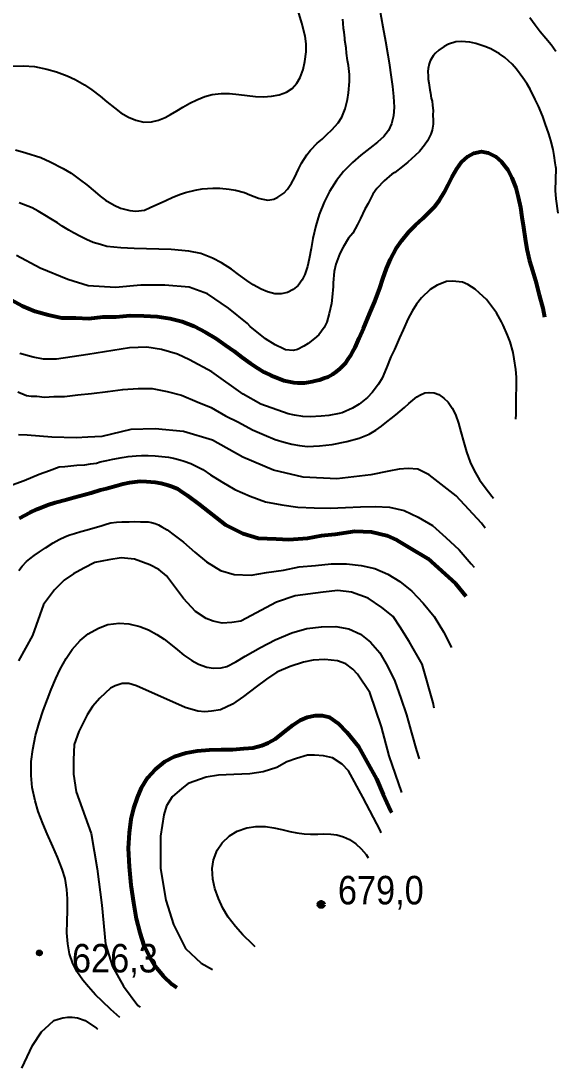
# Model space of a CAD drawing. Header units: metres. Extents: x 547833 to 556102, y 1844799 to 1850994.
# Drawn here: x 555344 to 555665, y 1845958 to 1846583 of the extents above; entities that cross this region are included whole.
import ezdxf

# ---------------------------------------------------------------- set-up
doc = ezdxf.new("R2010")
doc.units = ezdxf.units.M
doc.header["$LTSCALE"] = 6.8
for name, color, linetype, lineweight in [('1', 7, 'Continuous', 25), ('2', 7, 'Continuous', 53), ('5', 7, 'Continuous', 13)]:
    doc.layers.add(name, color=color, linetype=linetype, lineweight=lineweight)

msp = doc.modelspace()

# ---------------------------------------------------------------- hatches: boundary and pattern name
at = {"layer": '5'}
for points in [[(555524.69, 1846055.86, 1), (555521.69, 1846055.86, 1)], [(555356.59, 1846026.9, 1), (555353.59, 1846026.9, 1)]]:
    msp.add_hatch(color=256, dxfattribs=at).paths.add_polyline_path(points)

# ---------------------------------------------------------------- linework, layer by layer
at = {"layer": '1'}
for points in [[(555558.01, 1846590.41), (555560.04, 1846579.17), (555561.54, 1846570.74), (555562.96, 1846562.49), (555563.94, 1846556.4), (555564.82, 1846550.57), (555565.78, 1846543.64), (555566.42, 1846537.66), (555566.68, 1846531.27), (555566.28, 1846526.19), (555565.15, 1846521.3), (555563.36, 1846517.52), (555560.55, 1846513.85), (555556.8, 1846510.42), (555552.17, 1846506.8), (555546.83, 1846502.65), (555541.79, 1846498.34), (555536.61, 1846492.97), (555532.41, 1846487.65), (555528.16, 1846480.97), (555524.96, 1846474.73), (555522, 1846467.29), (555520.01, 1846460.61), (555518.26, 1846453.08), (555517.16, 1846447.09), (555515.97, 1846440.8), (555515, 1846436.34), (555513.52, 1846431.62), (555511.87, 1846428.3), (555509.39, 1846424.88), (555506.52, 1846422.59), (555503.07, 1846420.82), (555499.25, 1846420.08), (555495.45, 1846420.09), (555491.21, 1846421.11), (555487.32, 1846422.75), (555482.67, 1846425.36), (555478.76, 1846428.02), (555473.84, 1846431.58), (555469.63, 1846434.71), (555463.82, 1846438.44), (555458.38, 1846441.31), (555451.32, 1846444.03), (555444.16, 1846445.49), (555433.65, 1846446.43), (555411.52, 1846447.05), (555403.58, 1846447.45), (555395.36, 1846448.27), (555391.47, 1846449.34), (555387.07, 1846450.67), (555383.23, 1846452.42), (555379.62, 1846454.17), (555375.51, 1846456.3), (555372.64, 1846458.06), (555368.71, 1846460.38), (555365.79, 1846462.37), (555361.86, 1846464.77), (555358.4, 1846466.89), (555354.32, 1846469.25), (555350.71, 1846471.28), (555342.97, 1846474.36)], [(555338.13, 1846555.81), (555345.52, 1846556.08), (555352.07, 1846555.56), (555359.47, 1846554.1), (555365.28, 1846552.43), (555371.67, 1846550.01), (555376.39, 1846547.8), (555381.96, 1846544.67), (555386.27, 1846541.72), (555391.34, 1846537.94), (555395.35, 1846534.57), (555399.85, 1846530.94), (555403.69, 1846528.04), (555408.21, 1846525.31), (555412.61, 1846523.57), (555417.3, 1846522.49), (555421.97, 1846522.64), (555426.1, 1846523.51), (555430.09, 1846525.16), (555433.37, 1846527.02), (555437.06, 1846529.24), (555440.56, 1846531.4), (555444.82, 1846533.77), (555448.91, 1846535.8), (555453.74, 1846537.65), (555458.21, 1846538.83), (555463.54, 1846539.48), (555468.47, 1846539.43), (555474.01, 1846538.92), (555478.96, 1846538.25), (555484.02, 1846537.7), (555488.7, 1846537.52), (555493.54, 1846537.88), (555498.06, 1846538.71), (555502.43, 1846540.38), (555505.83, 1846542.43), (555508.75, 1846545.58), (555510.66, 1846549.01), (555512.35, 1846553.8), (555513.53, 1846558.65), (555514.18, 1846564.38), (555514.27, 1846569.19), (555513.66, 1846573.71), (555511.62, 1846581.51), (555509.37, 1846588.81)], [(555340.77, 1846505.88), (555347.06, 1846504.12), (555355.86, 1846501.23), (555361.58, 1846498.74), (555369.17, 1846494.75), (555373.97, 1846491.97), (555379.68, 1846487.77), (555383.33, 1846485.04), (555388.27, 1846480.94), (555391.33, 1846478.34), (555394.55, 1846475.95), (555399.77, 1846472.83), (555403.49, 1846471.07), (555408.99, 1846469.61), (555412.54, 1846469.35), (555417.8, 1846469.95), (555421.14, 1846471.57), (555430.56, 1846475.7), (555434.63, 1846477.59), (555439.18, 1846479.44), (555442.31, 1846480.37), (555448.05, 1846481.79), (555452.25, 1846482.56), (555458.58, 1846483), (555462.67, 1846482.99), (555468.36, 1846482.4), (555472.03, 1846481.87), (555477.35, 1846480.38), (555480.63, 1846479.14), (555485.73, 1846476.97), (555487.3, 1846476.57), (555491.29, 1846475.79), (555495.03, 1846476.41), (555497.37, 1846477.63), (555500.99, 1846480.04), (555503.01, 1846482.37), (555505.45, 1846486.08), (555507.19, 1846489.13), (555509.64, 1846494.36), (555511.42, 1846497.9), (555514.56, 1846502.92), (555516.91, 1846505.67), (555520.72, 1846509.82), (555523.76, 1846512.35), (555526.6, 1846515.06), (555529.51, 1846517.87), (555533.32, 1846522.02), (555535.42, 1846525.3), (555537.51, 1846530.3), (555538.87, 1846535.89), (555539.47, 1846539.86), (555540.03, 1846546.59), (555540.12, 1846550.79), (555539.41, 1846556.13), (555538.96, 1846559.22), (555538.28, 1846563.52), (555538.02, 1846566.63), (555537.4, 1846571.23), (555537.25, 1846572.54), (555536.95, 1846576.03), (555536.6, 1846578.18), (555536.24, 1846581.38), (555536.06, 1846583.74)], [(555663.25, 1846564.62), (555660.37, 1846568.45), (555657.28, 1846572.21), (555653.88, 1846576.33), (555650.88, 1846580.16), (555647.75, 1846584.69)], [(555664.53, 1846468.13), (555663.49, 1846476.61), (555663, 1846481.69), (555663.44, 1846494.83), (555663.22, 1846495.85), (555662.78, 1846498.08), (555662.26, 1846502.59), (555661.66, 1846506.14), (555660.29, 1846511.51), (555658.98, 1846515.45), (555656.75, 1846521.67), (555655.42, 1846525.8), (555652.81, 1846531.98), (555650.83, 1846535.94), (555647.95, 1846541.99), (555645.93, 1846545.47), (555643.54, 1846548.91), (555639.82, 1846553.91), (555637.1, 1846556.93), (555632.74, 1846560.91), (555629.62, 1846563.22), (555624.43, 1846566.15), (555620.93, 1846567.55), (555615.39, 1846569.4), (555611.88, 1846570.14), (555606.8, 1846570.41), (555603.59, 1846570.23), (555599.08, 1846568.86), (555596.58, 1846567.43), (555593.3, 1846565.25), (555591.41, 1846563.51), (555589.97, 1846561.92), (555588.21, 1846559.05), (555587.56, 1846557.17), (555586.93, 1846554.43), (555586.85, 1846552.61), (555587.07, 1846549.87), (555586.99, 1846548.06), (555587.33, 1846545.91), (555587.69, 1846544.42), (555588.1, 1846541.71), (555588.42, 1846539.75), (555588.76, 1846536.74), (555589.35, 1846534.9), (555589.71, 1846532.56), (555590.02, 1846529.08), (555589.9, 1846526.78), (555590.1, 1846523.37), (555589.96, 1846521.26), (555589.32, 1846517.67)], [(555589.32, 1846517.67), (555588.56, 1846515.2), (555586.63, 1846511.27), (555584.92, 1846508.69), (555581.93, 1846504.92), (555579.26, 1846502.43), (555574.85, 1846498.59), (555571.62, 1846496.03), (555567.07, 1846492.46), (555565.3, 1846491.31), (555560.7, 1846487.45), (555556.47, 1846482.78), (555554, 1846479.45), (555551.19, 1846473.98), (555549.22, 1846470.43), (555546.71, 1846464.9), (555544.93, 1846461.37), (555542, 1846456.18), (555539.59, 1846453.14), (555536.39, 1846447.82), (555534.35, 1846443.97), (555532.03, 1846437.61), (555531, 1846433.31), (555530.44, 1846426.58), (555530.3, 1846424.47), (555529.8, 1846418.03), (555529.29, 1846414.16), (555528.05, 1846408.31), (555526.65, 1846403.1), (555525.01, 1846399.97), (555521.7, 1846395.59), (555519.29, 1846393.41), (555515.35, 1846390.39), (555512.76, 1846388.85), (555508.99, 1846386.9), (555506.4, 1846386.22), (555501.97, 1846386.67), (555500.67, 1846387.18), (555495.74, 1846389.57), (555489.9, 1846393.19), (555480.89, 1846400.6), (555479.17, 1846402.29), (555467.8, 1846411.55), (555455.4, 1846420.09), (555444.52, 1846423.95), (555430, 1846425.16), (555415.6, 1846425.27), (555400.52, 1846423.85), (555384.1, 1846424.8), (555371.98, 1846428.65), (555355.49, 1846435.35), (555341.45, 1846442.88)], [(555639.28, 1846345.28), (555639.45, 1846348.32), (555639.61, 1846352.82), (555639.52, 1846359.38), (555639.78, 1846363.78), (555639.7, 1846370.34), (555639.37, 1846374.88), (555638.37, 1846381.14), (555637.73, 1846385.07), (555635.87, 1846391.33), (555634.35, 1846395.44), (555631.86, 1846401.34), (555630.88, 1846403.32), (555627.7, 1846408.58), (555625.42, 1846411.93), (555621.83, 1846416.66), (555617.68, 1846420.47), (555615.04, 1846422.74), (555610.62, 1846425.57), (555607.42, 1846426.91), (555601.55, 1846427.48), (555597.93, 1846427.45), (555592.3, 1846425.09), (555588.3, 1846422.63), (555583.07, 1846417.56), (555580.08, 1846413.79), (555577.5, 1846409.69), (555575.05, 1846405.31), (555572.02, 1846398.49), (555569.91, 1846393.68), (555566.88, 1846386.86), (555564.72, 1846382.42), (555562.23, 1846375.85), (555559.6, 1846369.75), (555557.44, 1846366.17), (555553.63, 1846361.16), (555550.93, 1846358.19), (555545.76, 1846354.26), (555541.86, 1846351.72), (555535.69, 1846349.11), (555533.83, 1846348.71), (555527.77, 1846347.54)], [(555527.77, 1846347.54), (555523.26, 1846347.02), (555516.54, 1846346.73), (555512.23, 1846346.9), (555507.3, 1846347.58), (555503.58, 1846348.48), (555487.13, 1846354.14), (555476.57, 1846360.12), (555457.96, 1846373.45), (555444.54, 1846380.66), (555437.49, 1846383.99), (555427.95, 1846386.9), (555419.25, 1846388.14), (555408.88, 1846387.73), (555383.94, 1846383.86), (555365.36, 1846381.07), (555357.48, 1846381.07), (555351.27, 1846382.31), (555343.39, 1846384.39)], [(555342.11, 1846361.64), (555347.46, 1846359.38), (555350.13, 1846359.01), (555353.51, 1846358.89), (555358.1, 1846358.45), (555363.7, 1846358.74), (555370.01, 1846358.75), (555377.95, 1846359.67), (555386.19, 1846360.47), (555395.96, 1846361.84), (555404.91, 1846363.02), (555414.06, 1846363.54), (555422.39, 1846363.52), (555431.29, 1846361.68), (555439.93, 1846359.64), (555449.17, 1846355.67), (555457.55, 1846352.17), (555466.16, 1846347.27), (555473.8, 1846343.42), (555482.16, 1846338.98), (555489.13, 1846335.96), (555495.77, 1846333.19), (555501.17, 1846331.51), (555505.66, 1846330.31), (555510.27, 1846329.5), (555515.11, 1846329.01), (555522.24, 1846329.32), (555529.77, 1846330.08), (555538.56, 1846331.97), (555545.78, 1846333.83), (555551.82, 1846336.3), (555555.82, 1846338.72), (555559.2, 1846341.08), (555562.37, 1846343.61), (555565.02, 1846345.68), (555567.77, 1846347.87), (555570.36, 1846350.01), (555572.95, 1846352.21), (555575.57, 1846354.61), (555577.85, 1846356.55), (555580.34, 1846358.54)], [(555580.34, 1846358.54), (555582.47, 1846359.79), (555585.12, 1846360.87), (555587.62, 1846361.24), (555590.63, 1846360.92), (555593.42, 1846359.89), (555596.43, 1846357.85), (555598.98, 1846355.34), (555601.37, 1846351.85), (555603.25, 1846348), (555605.08, 1846342.88), (555606.6, 1846337.62), (555608.35, 1846331.32), (555609.94, 1846325.74), (555612.11, 1846319.64), (555614.38, 1846314.65), (555617.6, 1846309.12), (555620.96, 1846304.43), (555625.01, 1846299.34), (555626, 1846298.17)], [(555620.94, 1846280.24), (555618.8, 1846283.2), (555603.78, 1846299.6), (555587.59, 1846312.08), (555580.96, 1846315.41), (555575.15, 1846315.83), (555569.76, 1846315.41), (555563.55, 1846314.16), (555552.77, 1846312.08), (555532.51, 1846309.59), (555512.52, 1846310.61), (555494.69, 1846314.75), (555476.53, 1846322.63), (555458.27, 1846332.82), (555440.95, 1846337.88), (555424.19, 1846339.48), (555409.68, 1846339.06), (555392.3, 1846334.93), (555384.01, 1846334.51), (555376.96, 1846334.1), (555362.45, 1846334.51), (555347.86, 1846335.71), (555342.51, 1846335.86)], [(555338.87, 1846306.15), (555345.94, 1846308.61), (555354.88, 1846312.52), (555361.19, 1846314.62), (555366.87, 1846316.73), (555370.17, 1846317.12), (555373.85, 1846317.46), (555377.48, 1846317.8), (555382.13, 1846318.11), (555385.6, 1846318.59), (555389.14, 1846319.1), (555391.38, 1846319.73), (555395.31, 1846320.62), (555398.98, 1846321.41), (555404.4, 1846322.37), (555408.11, 1846322.96), (555412.88, 1846323.48), (555416, 1846323.59), (555419.98, 1846323.61), (555424.06, 1846323.38), (555428.04, 1846323.05), (555432.11, 1846322.53), (555434.99, 1846321.98), (555438.86, 1846321.08)], [(555438.86, 1846321.08), (555441.52, 1846320.18), (555445.37, 1846318.83), (555448.27, 1846317.44), (555452.67, 1846315.15), (555457.14, 1846312.05), (555463.96, 1846307.96), (555471.73, 1846303.36), (555480.87, 1846299.39), (555489.99, 1846296.02), (555499.7, 1846294.17), (555509.29, 1846292.74), (555519.04, 1846292.39), (555528.47, 1846292.23), (555537.71, 1846292.56), (555546.64, 1846293.04), (555555.37, 1846293.22), (555563.91, 1846292.73), (555572.65, 1846290.76), (555581.07, 1846286.89), (555589.56, 1846281.75), (555597.5, 1846274.65), (555605.45, 1846267.41), (555612.71, 1846258.94), (555614.39, 1846257.01)], [(555342.85, 1846255.04), (555344.85, 1846257.6), (555347.4, 1846260.27), (555349.28, 1846261.94), (555351.95, 1846263.95), (555355.1, 1846266.16), (555358.79, 1846268.57), (555363.26, 1846271.45), (555366.84, 1846273.45), (555370.65, 1846275.37), (555373.18, 1846276.23), (555376.07, 1846277.09), (555379.75, 1846278.16), (555383.59, 1846279.24), (555388.36, 1846280.65), (555391.89, 1846281.67), (555395.5, 1846282.73), (555397.74, 1846283.36), (555401.15, 1846283.76), (555404.3, 1846284.05), (555408.68, 1846284.03), (555411.87, 1846284.13), (555415.35, 1846284.08), (555417.55, 1846284.1)], [(555417.55, 1846284.1), (555419.91, 1846283.94), (555422.02, 1846283.6), (555424.05, 1846283.06), (555426.09, 1846282.31), (555428.14, 1846281.09), (555431.28, 1846279.17), (555435.51, 1846276.11), (555441.09, 1846271.82), (555447.87, 1846265.99), (555454.77, 1846260.09), (555463.19, 1846254.98), (555471.34, 1846252.67), (555481.33, 1846252.12), (555490.59, 1846253.89), (555500.73, 1846255.27), (555510.15, 1846257.2), (555519.88, 1846258.04), (555529.2, 1846258.88), (555538.33, 1846259.03), (555547.01, 1846257.94), (555555.2, 1846256.27), (555563, 1846252.88), (555570.12, 1846248.53), (555577.32, 1846242.61), (555583.95, 1846235.47), (555590.65, 1846227.5), (555596.12, 1846218.5), (555600.85, 1846208.98)], [(555590.7, 1846172.98), (555589.98, 1846176.11), (555583.35, 1846199.1), (555575.7, 1846212.55), (555570.26, 1846221.19), (555566.18, 1846227.55), (555559.38, 1846233.01), (555551.22, 1846238.46), (555541.25, 1846242.1), (555533.09, 1846243.01), (555524.47, 1846242.1), (555507.7, 1846239.83), (555496.5, 1846236.03), (555475.24, 1846224.78), (555469.85, 1846223.94), (555464.05, 1846223.53), (555458.66, 1846224.78), (555454.51, 1846226.44), (555448.29, 1846230.6), (555441.11, 1846238.28), (555430.97, 1846251.8), (555426.33, 1846255.54), (555420.94, 1846258.45), (555411.82, 1846261.77), (555403.94, 1846262.6), (555396.48, 1846261.36), (555388.19, 1846259.69), (555381.55, 1846256.37), (555375.33, 1846253.04), (555369.94, 1846249.3), (555364.14, 1846243.48), (555357.49, 1846234.66), (555350.97, 1846216.27), (555342.61, 1846201.18)], [(555350.83, 1846125.66), (555350.18, 1846132.74), (555350.24, 1846141.02), (555351.12, 1846148.31), (555352.81, 1846156.63), (555354.93, 1846164.13), (555357.31, 1846171.41), (555359.82, 1846178.29), (555362.08, 1846184.11), (555364.84, 1846190.61), (555367.41, 1846196.13), (555370.99, 1846202.58), (555374.54, 1846207.86), (555379.35, 1846213.17), (555384.1, 1846217.18), (555390.24, 1846220.65), (555395.91, 1846222.71), (555402.67, 1846223.59), (555408.49, 1846223.23), (555414.92, 1846221.62), (555420.1, 1846219.52), (555425.21, 1846216.8), (555429.42, 1846214.02), (555433.39, 1846211), (555437.48, 1846207.67), (555441.34, 1846204.52), (555445.94, 1846201.35), (555450.03, 1846199.1), (555454.89, 1846197.42), (555459.02, 1846196.81), (555463.51, 1846196.96), (555466.87, 1846197.82), (555472.32, 1846200.57), (555477.9, 1846203.98), (555486.94, 1846209.17), (555495.65, 1846213.63), (555505.66, 1846217.73), (555514.61, 1846220.35), (555523.4, 1846221.46), (555531.98, 1846221.52), (555539.69, 1846220.11), (555546.74, 1846216.95), (555552.67, 1846212.31), (555558.1, 1846205.83), (555562.75, 1846197.93), (555567.18, 1846189.04), (555570.81, 1846178.88), (555574.14, 1846169), (555577.16, 1846158.27), (555580.13, 1846147.63), (555581.67, 1846142.66)], [(555571.34, 1846122.57), (555563.68, 1846144.5), (555559.21, 1846161.76), (555552.32, 1846182.18), (555544.89, 1846193.18), (555541.99, 1846196.09), (555537.84, 1846199.41), (555532.87, 1846201.08), (555525.41, 1846201.91), (555518.36, 1846201.49), (555512.55, 1846200.25), (555504.68, 1846197.75), (555496.8, 1846194.43), (555490.58, 1846190.27), (555484.36, 1846185.69), (555476.9, 1846179.87), (555470.27, 1846175.3), (555463.22, 1846171.97), (555457.83, 1846171.14), (555453.68, 1846170.73), (555449.54, 1846171.14), (555442.08, 1846173.22), (555412.97, 1846186.19), (555408.44, 1846187.55), (555404.36, 1846187.55), (555400.28, 1846186.19), (555397.56, 1846184.82), (555391.21, 1846178.91), (555386.68, 1846173.91), (555383.5, 1846168.91), (555378.52, 1846158.91), (555375.8, 1846151.18), (555375.34, 1846142.09), (555375.34, 1846133.45), (555376.92, 1846122.97), (555386.04, 1846098.08), (555389.62, 1846076.98), (555392.35, 1846055.39), (555394.59, 1846032.2), (555398.62, 1846018.77), (555405.33, 1846007.13), (555413.83, 1845995.49), (555415.1, 1845994.63)], [(555559.03, 1846098.61), (555558.6, 1846099.69), (555548.04, 1846119.86), (555539.47, 1846135.45), (555535.8, 1846139.54), (555529.99, 1846143.28), (555524.6, 1846144.53), (555519.21, 1846144.95), (555515.07, 1846144.95), (555508.44, 1846142.87), (555502.63, 1846140.79), (555496.83, 1846137.46), (555488.54, 1846134.97), (555480.66, 1846133.72), (555471.12, 1846133.3), (555462, 1846132.89), (555454.54, 1846131.64), (555443.76, 1846127.9), (555440.03, 1846124.99), (555434.23, 1846120), (555430.91, 1846114.6), (555429.25, 1846109.19), (555427.27, 1846096.53), (555427.37, 1846077.27), (555430.49, 1846058.3), (555435.01, 1846043.92), (555442.29, 1846029.51), (555451.62, 1846020.79), (555458.41, 1846017.02)], [(555403.13, 1845988.45), (555397.71, 1845993.22), (555392.56, 1845998.19), (555388.61, 1846002.01), (555384.28, 1846006.59), (555380.94, 1846010.64), (555377.4, 1846015.81), (555374.95, 1846020.63), (555372.95, 1846026.42), (555371.95, 1846032.31), (555371.45, 1846038.81), (555371.58, 1846045.65), (555371.78, 1846052.13), (555371.81, 1846059.1), (555371.5, 1846064.72), (555370.36, 1846071.23), (555368.65, 1846076.91), (555365.88, 1846084.08), (555363.07, 1846090.45), (555359.74, 1846097.89), (555357.09, 1846104.03), (555354.36, 1846111.29), (555352.5, 1846117.68), (555350.83, 1846125.66)], [(555483.77, 1846030.57), (555482.14, 1846032.09), (555476.53, 1846037.62), (555472.04, 1846042.59), (555467.74, 1846048.2), (555464.51, 1846053.69), (555461.84, 1846059.34), (555459.77, 1846065.39), (555458.57, 1846070.97), (555458.19, 1846077.18), (555459.01, 1846082.47), (555461.15, 1846088.13), (555464.11, 1846092.57), (555468.51, 1846096.75), (555473.1, 1846099.47), (555478.89, 1846101.47), (555484.2, 1846102.25), (555489.9, 1846102.27), (555494.95, 1846101.55), (555499.74, 1846100.53), (555504.46, 1846099.39), (555508.61, 1846098.56), (555513.13, 1846097.99), (555516.92, 1846097.82), (555521.15, 1846097.81), (555524.76, 1846097.89), (555528.88, 1846097.78), (555532.44, 1846097.4), (555536.52, 1846096.23), (555540.02, 1846094.59), (555543.89, 1846091.91), (555547.02, 1846089.05), (555550.03, 1846085.61), (555551.32, 1846083.6)], [(555344.68, 1845958.24), (555350.86, 1845971.72), (555356.29, 1845979.89), (555360.85, 1845984.05), (555363.75, 1845986.55), (555366.24, 1845987.38), (555369.14, 1845988.21), (555372.04, 1845988.63), (555374.53, 1845988.63), (555377.85, 1845988.21), (555382.41, 1845986.55), (555389.09, 1845982.11), (555389.75, 1845981.53)]]:
    msp.add_lwpolyline(points, dxfattribs=at)
at = {"layer": '2'}
for points in [[(555433.07, 1846405.23), (555440.16, 1846403.51), (555447.42, 1846400.67), (555454.21, 1846397.13), (555460.56, 1846393.36), (555466.05, 1846389.43), (555471.24, 1846385.73), (555475.87, 1846382.17), (555480.77, 1846378.69), (555485.33, 1846375.66), (555489.18, 1846373.31), (555493.32, 1846371.3), (555496.56, 1846370.01), (555500.97, 1846368.41), (555503.91, 1846367.69), (555506.9, 1846367.03), (555508.97, 1846366.85), (555511.05, 1846366.84), (555513.26, 1846367), (555515.65, 1846367.29), (555517.79, 1846367.8), (555520.14, 1846368.3), (555522.19, 1846368.81), (555524.79, 1846369.64), (555527.27, 1846370.53), (555530.09, 1846372.18), (555532.39, 1846373.72), (555534.57, 1846375.57), (555536.3, 1846377.24), (555537.85, 1846378.9), (555539.31, 1846380.97), (555540.69, 1846383.04), (555542.11, 1846385.68), (555543.4, 1846388.03), (555545.76, 1846393.54), (555548.36, 1846399.26), (555552.13, 1846408.4), (555555.16, 1846415.52), (555558.14, 1846423.44), (555560.07, 1846428.94), (555562.21, 1846435.13), (555564.6, 1846440.78), (555567.88, 1846446.98), (555571.31, 1846451.91), (555575.57, 1846457.02), (555579.46, 1846460.88), (555583.76, 1846464.93), (555587.26, 1846468.23), (555590.93, 1846472.17), (555593.76, 1846475.97), (555596.61, 1846480.46), (555599, 1846485.11), (555601.41, 1846489.82), (555604.13, 1846494.61), (555606.98, 1846498.51), (555610.75, 1846502.01), (555614.37, 1846503.99), (555618.84, 1846504.86), (555622.79, 1846504.19), (555627.27, 1846501.94), (555630.86, 1846498.66), (555634.48, 1846493.94), (555637.01, 1846489.12), (555639.32, 1846483.16), (555640.79, 1846477.69)], [(555640.79, 1846477.69), (555642.07, 1846471.59), (555642.97, 1846465.65), (555643.84, 1846459.56), (555644.83, 1846452.88), (555645.99, 1846446.7), (555647.55, 1846439.7), (555649.19, 1846433.86), (555651.06, 1846427.89), (555653.24, 1846419.48), (555655.35, 1846411.5), (555656.45, 1846406.16)], [(555338.14, 1846416.42), (555344.73, 1846412.94), (555352.38, 1846409.68), (555360.37, 1846407.46), (555368.53, 1846405.74), (555376.86, 1846405.64), (555384.61, 1846405.38), (555392.94, 1846406.21), (555400.92, 1846406.36), (555409.29, 1846407.04), (555417.47, 1846406.84), (555425.43, 1846406.48), (555433.07, 1846405.23)], [(555343.24, 1846286.24), (555349.51, 1846289.63), (555353.77, 1846291.54), (555360.13, 1846294.17), (555364.54, 1846295.63), (555371.38, 1846297.37), (555375.54, 1846298.51), (555381.63, 1846300.16), (555385.97, 1846301.32), (555391.59, 1846303.01), (555395.09, 1846303.98), (555400.81, 1846305.59), (555404.97, 1846306.73), (555408.87, 1846307.56), (555415.18, 1846308.19)], [(555415.18, 1846308.19), (555418.9, 1846308.13), (555424.14, 1846307.73), (555427.61, 1846307.02), (555431.96, 1846305.96), (555434.26, 1846305.16), (555437.58, 1846303.71), (555438.98, 1846302.77), (555443.45, 1846299.8), (555450.34, 1846294.51), (555466.12, 1846282.15), (555476.49, 1846277.16), (555485.61, 1846274.25), (555496.38, 1846273.83), (555503.85, 1846273.42), (555515.04, 1846274.25), (555523.33, 1846275.91), (555531.62, 1846276.74), (555543.23, 1846278.41), (555553.18, 1846277.99), (555562.3, 1846275.91), (555568.52, 1846273), (555575.57, 1846268.85), (555586.76, 1846262.19), (555603.35, 1846247.23), (555609.52, 1846239.75)], [(555437.11, 1846006.01), (555434.25, 1846008.1), (555429.13, 1846012.95), (555424.28, 1846018.79), (555420.73, 1846024.75), (555417.54, 1846031.41), (555415.14, 1846038.95), (555413, 1846047.18), (555411.42, 1846056.74), (555409.83, 1846067.36), (555408.84, 1846078.28), (555408.28, 1846089.29), (555408.74, 1846098.44), (555409.75, 1846106.78), (555411.39, 1846113.17), (555413.51, 1846119.59), (555416.08, 1846125.37), (555419.83, 1846131.45), (555424.08, 1846136.4), (555429.86, 1846140.99), (555435.58, 1846143.97), (555442.69, 1846146.26), (555449.16, 1846147.43), (555456.61, 1846148.02), (555463.43, 1846148.22), (555470.46, 1846148.3), (555477.06, 1846148.74), (555482.55, 1846149.32), (555487.87, 1846150.69), (555491.66, 1846152.2), (555495.85, 1846154.64), (555499.08, 1846157.1), (555502.95, 1846160.25), (555506.42, 1846163.01), (555510.68, 1846165.73), (555514.77, 1846167.54), (555519.67, 1846168.57), (555523.94, 1846168.5), (555528.17, 1846167.56), (555533.53, 1846163.77), (555538.42, 1846158.53), (555545.38, 1846149.97), (555550.34, 1846141.01), (555556.24, 1846130.82), (555560.14, 1846121.36), (555564.57, 1846111.84), (555565.18, 1846110.58)]]:
    msp.add_lwpolyline(points, dxfattribs=at)
at = {"layer": '5', "lineweight": 53}
msp.add_circle((555523.19, 1846055.86), 1.5, dxfattribs=at)
at = {"layer": '5', "lineweight": 25}
msp.add_circle((555355.09, 1846026.9), 1.5, dxfattribs=at)

# ---------------------------------------------------------------- texts
at = {"layer": '5', "width": 0.9}
for s, p in [('679,0', (555533.19, 1846055.86)), ('626,3', (555374.51, 1846015.26))]:
    msp.add_text(s, height=17, dxfattribs=at).set_placement(p)

doc.saveas('drawing.dxf')
